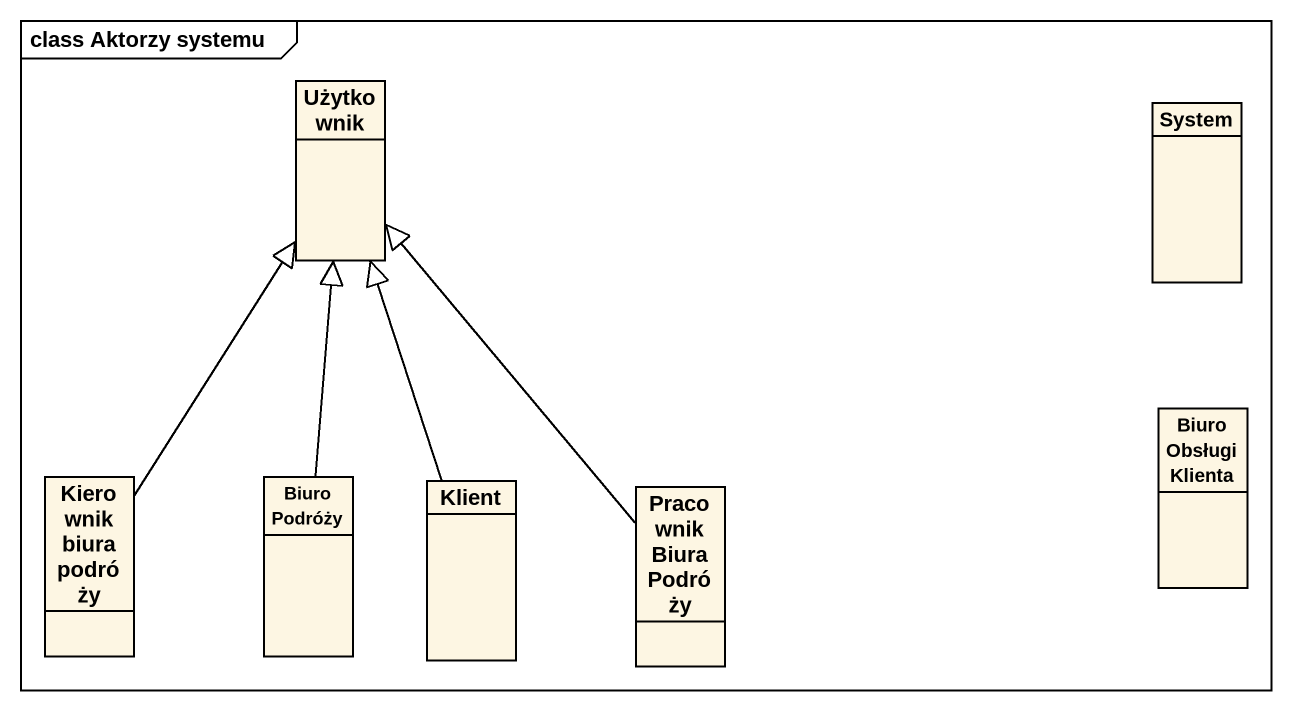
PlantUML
@startuml
mainframe class Aktorzy systemu
hide circle
hide empty members
class Użytkownik
class System
class "Kierownik biura podróży" as Kierownik_biura_podróży
class "Biuro Podróży" as Biuro_Podróży
class "Biuro Obsługi Klienta" as Biuro_Obsługi_Klienta
class Klient
class "Pracownik Biura Podróży" as Pracownik_Biura_Podróży
Kierownik_biura_podróży -up-|> Użytkownik
Biuro_Podróży -up-|> Użytkownik
Klient -up-|> Użytkownik
Pracownik_Biura_Podróży -up-|> Użytkownik
@enduml
